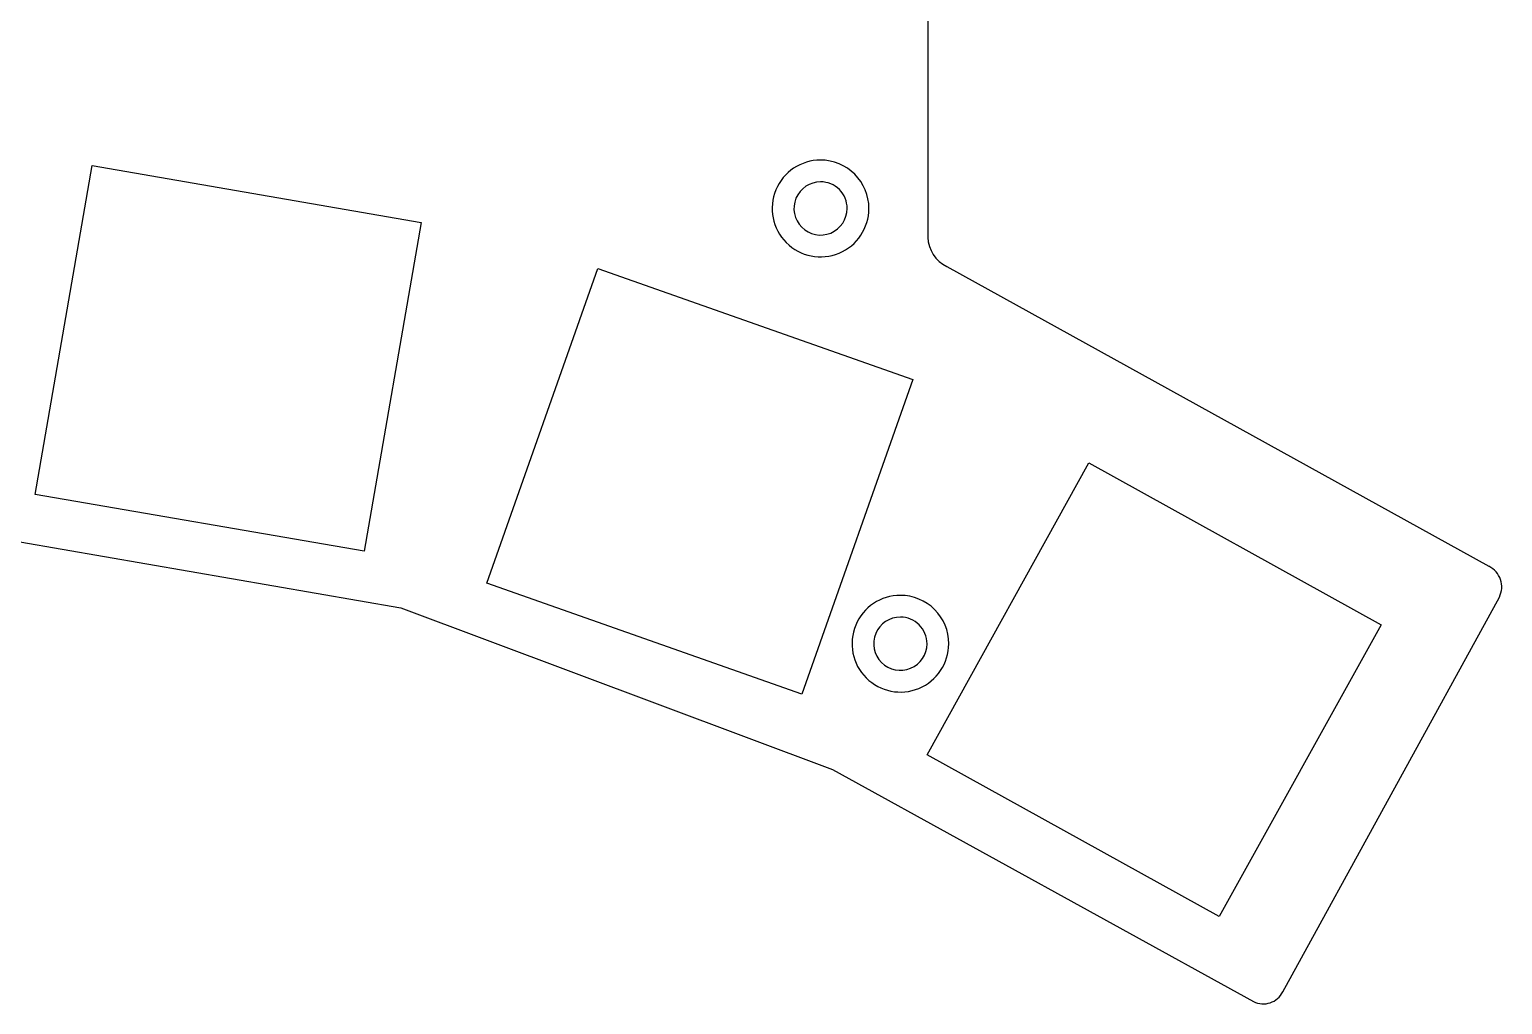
# Model space of a CAD drawing. Header units: millimetres. Extents: x 10 to 287, y 10 to 200.
# Drawn here: x 151 to 211.9, y 62.9 to 103.2 of the extents above; entities that cross this region are included whole.
import ezdxf

# ---------------------------------------------------------------- set-up
doc = ezdxf.new("R2010")
doc.units = ezdxf.units.MM
doc.layers.get('0').update_dxf_attribs({"linetype": 'CONTINUOUS'})

msp = doc.modelspace()

# ---------------------------------------------------------------- linework, layer by layer
at = {"color": 7}
for points in [[(188.12, 155.7072), (188.134, 94.6122)], [(188.12, 155.7072), (188.134, 94.6122)], [(188.92, 93.4072), (211.32, 81.0072)], [(188.92, 93.4072), (211.32, 81.0072)], [(148.8398, 82.3171), (166.3587, 79.2848)], [(148.8398, 82.3171), (166.3587, 79.2848)], [(166.3587, 79.2848), (184.2, 72.6072)], [(166.3587, 79.2848), (184.2, 72.6072)], [(202.8, 63.4072), (211.7587, 79.7343)], [(202.8, 63.4072), (211.7587, 79.7343)], [(184.2, 72.6072), (201.6, 63.0072)], [(184.2, 72.6072), (201.6, 63.0072)]]:
    msp.add_lwpolyline(points, dxfattribs=at)
for points in [[(167.1935, 95.2307), (164.8446, 81.632), (151.246, 83.9809), (153.5949, 97.5796)], [(167.1935, 95.2307), (164.8446, 81.632), (151.246, 83.9809), (153.5949, 97.5796)], [(183.7, 97.8072)], [(183.7, 97.8072)], [(183.7, 96.9072)], [(183.7, 96.9072)], [(187.5145, 88.737), (182.9306, 75.7205), (169.9142, 80.3043), (174.498, 93.3208)], [(187.5145, 88.737), (182.9306, 75.7205), (169.9142, 80.3043), (174.498, 93.3208)], [(206.8644, 78.5908), (200.1741, 66.521), (188.1043, 73.2114), (194.7947, 85.2811)], [(206.8644, 78.5908), (200.1741, 66.521), (188.1043, 73.2114), (194.7947, 85.2811)], [(187, 79.8072)], [(187, 79.8072)], [(187, 78.9072)], [(187, 78.9072)]]:
    msp.add_lwpolyline(points, close=True, dxfattribs=at)
for points in [[(183.7, 97.8072), (182.891076, 97.8072), (182.161803, 97.319916), (181.852241, 96.572567)], [(183.7, 97.8072), (182.891076, 97.8072), (182.161803, 97.319916), (181.852241, 96.572567)], [(185.114214, 97.221414), (184.739141, 97.596486), (184.230433, 97.8072), (183.7, 97.8072)], [(185.114214, 97.221414), (184.739141, 97.596486), (184.230433, 97.8072), (183.7, 97.8072)], [(183.7, 96.9072), (183.255092, 96.9072), (182.853992, 96.639194), (182.683733, 96.228152)], [(183.7, 96.9072), (183.255092, 96.9072), (182.853992, 96.639194), (182.683733, 96.228152)], [(184.477817, 96.585017), (184.271527, 96.791307), (183.991738, 96.9072), (183.7, 96.9072)], [(184.477817, 96.585017), (184.271527, 96.791307), (183.991738, 96.9072), (183.7, 96.9072)], [(185.7, 95.8072), (185.7, 96.337633), (185.489286, 96.846341), (185.114214, 97.221414)], [(185.7, 95.8072), (185.7, 96.337633), (185.489286, 96.846341), (185.114214, 97.221414)], [(181.852241, 96.572567), (181.542679, 95.825218), (181.71379, 94.964982), (182.285786, 94.392986)], [(181.852241, 96.572567), (181.542679, 95.825218), (181.71379, 94.964982), (182.285786, 94.392986)], [(182.683733, 96.228152), (182.513473, 95.81711), (182.607585, 95.34398), (182.922183, 95.029383)], [(182.683733, 96.228152), (182.513473, 95.81711), (182.607585, 95.34398), (182.922183, 95.029383)], [(184.8, 95.8072), (184.8, 96.098938), (184.684107, 96.378727), (184.477817, 96.585017)], [(184.8, 95.8072), (184.8, 96.098938), (184.684107, 96.378727), (184.477817, 96.585017)], [(184.120952, 94.790933), (184.531994, 94.961192), (184.8, 95.362292), (184.8, 95.8072)], [(184.120952, 94.790933), (184.531994, 94.961192), (184.8, 95.362292), (184.8, 95.8072)], [(184.465367, 93.959441), (185.212716, 94.269003), (185.7, 94.998276), (185.7, 95.8072)], [(184.465367, 93.959441), (185.212716, 94.269003), (185.7, 94.998276), (185.7, 95.8072)], [(182.922183, 95.029383), (183.23678, 94.714785), (183.70991, 94.620673), (184.120952, 94.790933)], [(182.922183, 95.029383), (183.23678, 94.714785), (183.70991, 94.620673), (184.120952, 94.790933)], [(182.285786, 94.392986), (182.857782, 93.82099), (183.718018, 93.649879), (184.465367, 93.959441)], [(182.285786, 94.392986), (182.857782, 93.82099), (183.718018, 93.649879), (184.465367, 93.959441)], [(188.1316, 94.6121), (188.148604, 94.094699), (188.452697, 93.629958), (188.92, 93.4072)], [(188.1316, 94.6121), (188.148604, 94.094699), (188.452697, 93.629958), (188.92, 93.4072)], [(211.804488, 80.462825), (211.722524, 80.70191), (211.54796, 80.898051), (211.32, 81.0072)], [(211.804488, 80.462825), (211.722524, 80.70191), (211.54796, 80.898051), (211.32, 81.0072)], [(211.7559, 79.7357), (211.868945, 79.961754), (211.886452, 80.223741), (211.804488, 80.462825)], [(211.7559, 79.7357), (211.868945, 79.961754), (211.886452, 80.223741), (211.804488, 80.462825)], [(187, 79.8072), (186.191076, 79.8072), (185.461803, 79.319916), (185.152241, 78.572567)], [(187, 79.8072), (186.191076, 79.8072), (185.461803, 79.319916), (185.152241, 78.572567)], [(188.414214, 79.221414), (188.039141, 79.596486), (187.530433, 79.8072), (187, 79.8072)], [(188.414214, 79.221414), (188.039141, 79.596486), (187.530433, 79.8072), (187, 79.8072)], [(189, 77.8072), (189, 78.337633), (188.789286, 78.846341), (188.414214, 79.221414)], [(189, 77.8072), (189, 78.337633), (188.789286, 78.846341), (188.414214, 79.221414)], [(185.152241, 78.572567), (184.842679, 77.825218), (185.01379, 76.964982), (185.585786, 76.392986)], [(185.152241, 78.572567), (184.842679, 77.825218), (185.01379, 76.964982), (185.585786, 76.392986)], [(187, 78.9072), (186.555092, 78.9072), (186.153992, 78.639194), (185.983733, 78.228152)], [(187, 78.9072), (186.555092, 78.9072), (186.153992, 78.639194), (185.983733, 78.228152)], [(187.777817, 78.585017), (187.571527, 78.791307), (187.291738, 78.9072), (187, 78.9072)], [(187.777817, 78.585017), (187.571527, 78.791307), (187.291738, 78.9072), (187, 78.9072)], [(188.1, 77.8072), (188.1, 78.098938), (187.984107, 78.378727), (187.777817, 78.585017)], [(188.1, 77.8072), (188.1, 78.098938), (187.984107, 78.378727), (187.777817, 78.585017)], [(185.983733, 78.228152), (185.813473, 77.81711), (185.907585, 77.34398), (186.222183, 77.029383)], [(185.983733, 78.228152), (185.813473, 77.81711), (185.907585, 77.34398), (186.222183, 77.029383)], [(187.420952, 76.790933), (187.831994, 76.961192), (188.1, 77.362292), (188.1, 77.8072)], [(187.420952, 76.790933), (187.831994, 76.961192), (188.1, 77.362292), (188.1, 77.8072)], [(187.765367, 75.959441), (188.512716, 76.269003), (189, 76.998276), (189, 77.8072)], [(187.765367, 75.959441), (188.512716, 76.269003), (189, 76.998276), (189, 77.8072)], [(186.222183, 77.029383), (186.53678, 76.714785), (187.00991, 76.620673), (187.420952, 76.790933)], [(186.222183, 77.029383), (186.53678, 76.714785), (187.00991, 76.620673), (187.420952, 76.790933)], [(185.585786, 76.392986), (186.157782, 75.82099), (187.018018, 75.649879), (187.765367, 75.959441)], [(185.585786, 76.392986), (186.157782, 75.82099), (187.018018, 75.649879), (187.765367, 75.959441)], [(202.282846, 62.958661), (202.507892, 63.033676), (202.693919, 63.195022), (202.8, 63.4072)], [(202.282846, 62.958661), (202.507892, 63.033676), (202.693919, 63.195022), (202.8, 63.4072)], [(201.6, 63.0072), (201.812172, 62.901106), (202.057801, 62.883646), (202.282846, 62.958661)], [(201.6, 63.0072), (201.812172, 62.901106), (202.057801, 62.883646), (202.282846, 62.958661)]]:
    msp.add_open_spline(points, degree=3, dxfattribs=at)

doc.saveas('drawing.dxf')
